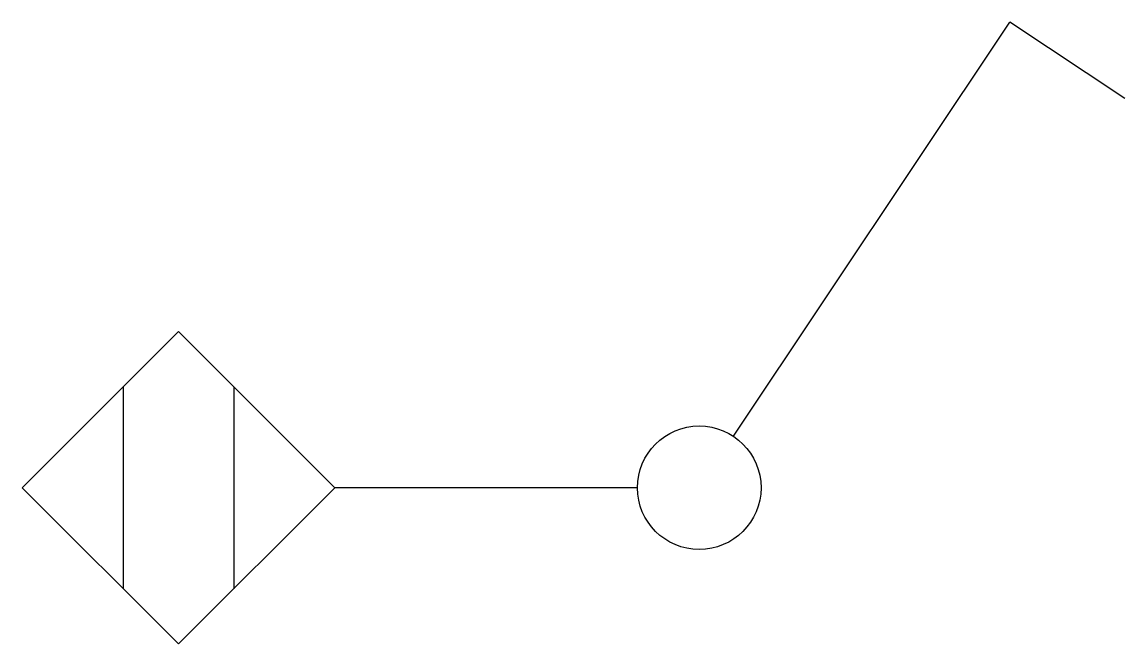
# Model space of a CAD drawing. Header units: millimetres. Extents: x 0 to 7.98, y 0 to 4.5.
import ezdxf

# ---------------------------------------------------------------- set-up
doc = ezdxf.new("R2010")
doc.units = ezdxf.units.MM
doc.layers.get('0').update_dxf_attribs({"lineweight": 25, "true_color": 0xffffff})

msp = doc.modelspace()

# ---------------------------------------------------------------- linework, layer by layer
for p, q in [((5.1521, 1.5035), (7.1521, 4.5035)), ((7.9841, 3.9488), (7.1521, 4.5035)), ((0.0041, 1.1314), (1.1354, 2.2627)), ((1.1354, 2.2627), (2.2668, 1.1314)), ((0.7354, 1.8627), (0.7354, 0.4)), ((1.5354, 1.8627), (1.5354, 0.4)), ((1.1354, 0), (0.0041, 1.1314)), ((2.2668, 1.1314), (1.1354, 0)), ((4.4568, 1.1314), (2.2668, 1.1314))]:
    msp.add_line(p, q)
msp.add_circle((4.904, 1.1314), 0.4472)

doc.saveas('drawing.dxf')
